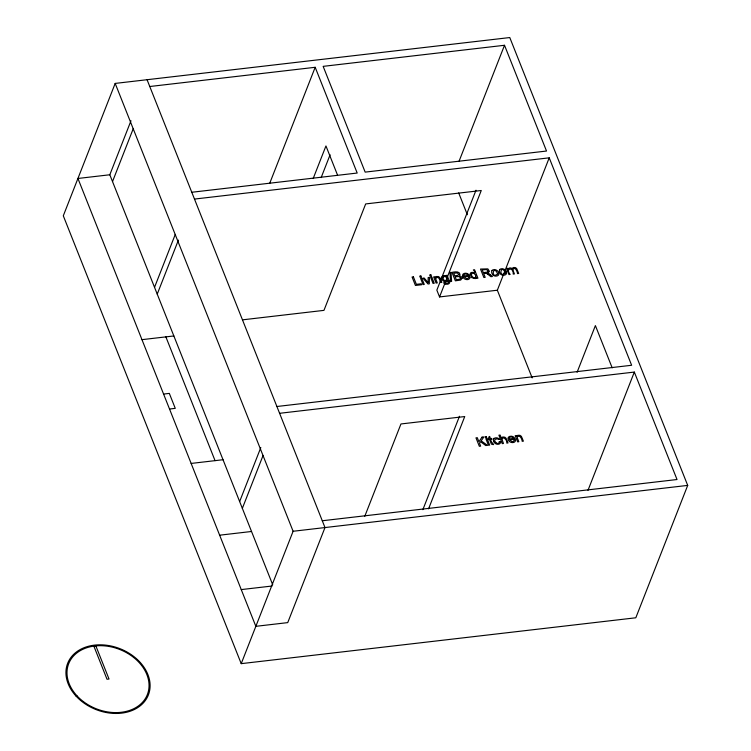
<?xml version="1.0" encoding="UTF-8"?>
<svg xmlns="http://www.w3.org/2000/svg" width="751" height="751" viewBox="0 0 751 751"><rect width="100%" height="100%" fill="white"/><g stroke="black" fill="none" stroke-linecap="round" stroke-linejoin="round"><path stroke-width="1.13" d="M115.185 83.417L63.3 215.8L241.221 663.649L635.815 617.782L687.7 485.399L509.779 37.55L115.185 83.417L293.106 531.267L241.221 663.649M272.716 584.804L109.815 174.767L130.984 120.761M112.519 181.564L133.265 128.637M154.537 287.323L175.274 234.396M157.241 294.12L178.4 240.113M269.684 183.394L315.185 67.29L149.768 86.515M313.186 178.522L325.953 145.938L337.49 174.983M321.156 177.593L330.093 154.79M239.644 501.555L260.813 447.549M242.348 508.361L263.085 455.435M459.011 161.381L504.512 45.276L323.155 66.36L365.164 172.12L546.521 151.035L504.512 45.276M476.003 190.219L436.847 290.139L439.551 296.936L497.34 290.224L549.225 157.832L194.49 199.071M439.551 296.936L481.26 190.501L365.671 203.934L323.963 310.37L242.582 319.832M364.779 516.284L400.959 423.958L464.738 416.552L428.558 508.868M422.869 509.666L459.481 416.27M577.087 372.289L595.393 325.587L612.178 367.83M587.986 490.347L634.332 372.074L279.597 413.303M443.099 277.203C444.827 275.054 448.112 278.114 447.23 280.283A2.009 1.521 21.4 0 1 444.432 280.611M512.989 268.989C515.515 266.567 517.533 272.181 517.495 273.599L518.688 273.458L516.791 268.774L515.637 267.675L513.984 267.469A2.769 2.084 21.4 0 0 512.379 268.407M499.349 439.466C496.589 438.124 492.252 439.175 496.186 442.959M109.815 174.767L77.935 178.466L255.847 626.325L287.736 622.617L324.986 527.559L147.065 79.709M191.787 192.265L357.194 173.04L315.185 67.29M141.967 339.659L173.856 335.95M163.577 394.068L169.322 393.402L175.265 408.356L169.529 409.023M276.894 406.507L631.638 365.268L549.225 157.832M191.139 463.433L223.028 459.725M513.459 438.471L509.262 438.959A2.337 1.765 21.4 0 1 510.079 437.176A2.337 1.765 21.4 0 1 512.604 437.457M322.282 520.762L677.027 479.523L634.332 372.074M219.649 535.191L251.529 531.483M293.106 531.267L687.7 485.399M241.259 589.591L272.012 586.024M500.41 441.654L499.143 441.635A2.187 1.652 21.4 0 1 498.42 443.268A2.187 1.652 21.4 0 1 496.111 443.052M469.873 277.147L468.633 277.128L468.136 278.283L466.7 278.659L464.08 276.856L469.497 276.115M515.336 440.133L514.097 440.114L513.656 441.222L512.163 441.644L509.544 439.842L514.961 439.082M487.868 274.284L490.901 276.687L492.449 276.509L489.859 274.406M493.886 441.804L494.167 442.301A3.483 2.628 21.4 0 0 498.232 444.282A3.483 2.628 21.4 0 0 500.542 441.654M462.954 277.147C460.438 272.519 468.662 271.787 469.431 275.946M514.904 438.931C514.135 434.763 505.902 435.496 508.427 440.133A3.746 2.826 21.4 0 0 512.558 442.602A3.746 2.826 21.4 0 0 515.524 440.152M507.967 269.233L507.61 268.314L506.521 268.445L508.971 274.584L510.164 274.444C504.663 268.173 513.844 266.633 513.233 274.096L514.426 273.955L513.027 270.416A2.6 1.962 21.4 0 1 512.905 268.961M458.692 192.923L467.357 214.73M497.34 290.224L532.177 377.903M516.613 436.444L516.266 435.571L515.186 435.702L517.627 441.841L518.828 441.71L517.514 438.387A6.092 4.6 21.4 0 1 517.364 437.974L517.317 436.941A1.277 0.958 21.4 0 1 517.439 436.735C520.039 434.369 522.255 439.579 522.189 441.316L523.391 441.175L521.401 436.369L519.964 435.327L517.974 435.308A2.797 2.112 21.4 0 0 516.604 436.444M449.154 280.649L447.052 275.354L445.972 275.476L446.282 276.246A2.901 2.187 21.4 0 0 444.01 275.579C440.762 275.683 441.457 280.114 443.7 281.221A3.107 2.347 21.4 0 0 446.329 281.86A2.844 2.14 21.4 0 0 448 280.874L448.131 281.221A8.73 6.59 21.4 0 1 448.413 282.085M165.877 336.88L215.058 460.654M95.846 645.879L109.017 679.026L107.017 679.251L93.856 646.113M506.258 271.599C508.296 275.899 500.748 276.518 499.8 272.829A7.191 5.426 21.4 0 1 499.49 272.05L499.321 270.961A3.211 2.422 21.4 0 1 499.819 269.731M444.996 284.122A2.309 1.737 21.4 0 1 443.71 282.658L444.939 282.676A1.314 0.995 21.4 0 0 445.606 283.334M444.517 280.536A3.671 2.769 21.4 0 1 443.203 277.241M449.136 280.649A9.35 7.059 21.4 0 1 449.661 282.348L449.642 282.536A2.187 1.652 21.4 0 1 449.614 282.789A3.586 2.713 21.4 0 1 445.127 283.878M448.478 282.188A2.197 1.652 21.4 0 1 445.662 283.221M470.051 277.175A3.746 2.826 21.4 0 1 467.094 279.625A3.746 2.826 21.4 0 1 463.01 277.147M473.008 277.307A3.736 2.816 21.4 0 1 471.647 273.946M471.487 273.88A2.028 1.53 21.4 0 1 474.36 273.58M474.266 273.674A3.736 2.816 21.4 0 1 475.655 277.035M475.805 277.1A2.046 1.549 21.4 0 1 472.933 277.391M485.944 273.383A4.271 3.229 21.4 0 0 485.334 273.43L483.7 273.617L485.184 277.354L483.869 277.504L480.509 269.055L487.878 268.877L489.445 271.393L487.437 273.073A3.633 2.741 21.4 0 1 488.469 273.458A8.993 6.787 21.4 0 1 489.849 274.406M485.981 273.261A3.802 2.873 21.4 0 1 487.831 274.312M492.13 270.623A3.211 2.422 21.4 0 0 491.642 271.853L491.802 272.942A7.191 5.426 21.4 0 0 492.112 273.721C493.05 277.419 500.635 276.781 498.58 272.491A3.839 2.901 21.4 0 0 495.66 269.844A3.839 2.901 21.4 0 0 491.943 270.482M499.622 269.59A3.839 2.901 21.4 0 1 503.339 268.952A3.839 2.901 21.4 0 1 506.287 271.599M508.174 269.29A2.563 1.934 21.4 0 1 509.798 267.957A2.563 1.934 21.4 0 1 512.304 268.736M494.214 438.462A3.426 2.582 21.4 0 1 499.556 439.382M494.055 441.748A4.393 3.314 21.4 0 1 493.923 438.284M512.633 437.439A2.582 1.953 21.4 0 1 513.421 438.481M428.108 281.822L428.126 282.705L424.174 278.011L422.897 278.161L428.023 284L429.29 283.85L429.441 277.401L428.164 277.551L428.108 281.822M462.062 278.302L460.692 280.057L455.35 280.818L451.999 272.369C454.177 271.918 459.518 270.811 460.016 274.415C458.063 276.424 462.297 275.767 462.062 278.302M501.875 439.035L503.461 443.494L502.259 443.634L498.908 435.186L500.11 435.045L501.302 438.068A3.042 2.3 21.4 0 1 503.095 436.988L504.897 437.223L506.061 438.227L508.023 442.959L506.822 443.099C507.789 440.574 503.151 435.693 501.884 438.931M458.72 274.481L457.932 275.364L454.74 275.805L453.707 273.186L457.406 272.942L458.72 274.481M460.682 278.189L459.772 279.222L456.289 279.691L455.125 276.772L459.18 276.537L460.682 278.236M488.066 271.073L487.117 272.125L483.315 272.641L482.217 269.872L486.526 269.534L488.066 271.073M470.164 274.256L471.684 277.626L475.13 278.612A2.478 1.877 21.4 0 0 476.463 277.504L476.782 278.33L477.927 278.199L474.566 269.75L473.365 269.881C477.993 275.73 470.342 269.693 470.164 274.256M497.66 273.843C490.61 280.076 493.097 263.423 497.66 273.843M505.339 272.951C498.335 279.175 500.757 262.54 505.339 272.951M435.721 278.405L435.824 279.184A6.092 4.6 21.4 0 0 435.965 279.597L437.289 282.92L436.087 283.061L433.646 276.912L434.726 276.79L435.064 277.654A2.797 2.112 21.4 0 1 436.415 276.509L438.49 276.565L439.851 277.579L441.851 282.385L440.649 282.526C439.851 280.039 438.856 275.786 435.89 277.945A1.277 0.958 21.4 0 0 435.777 278.152L435.721 278.405M482.039 437.138L478.903 441.738L477.298 437.692L475.974 437.852L479.335 446.301L480.649 446.141L479.495 443.221L480.556 441.71L485.766 445.55L487.493 445.352L481.166 440.828L483.897 436.922L482.039 437.138M489.605 436.444L488.657 437.204L489.258 438.715L488.357 438.819L488.685 439.635L489.577 439.532L490.985 443.081A7.613 5.745 21.4 0 0 491.501 444.17C496.833 445.822 490.394 442.902 490.778 439.391L491.98 439.251L491.661 438.434L490.459 438.575L489.605 436.444M451.032 272.378L449.971 272.5L450.553 281.541L451.604 281.418L451.032 272.378M413.397 276.856L412.074 277.006L415.434 285.455L421.677 284.732L421.292 283.765L416.373 284.329L413.397 276.856M420.898 275.983L419.706 276.124L420.166 277.297L421.367 277.166L420.898 275.983M430.867 274.828L429.666 274.969L430.135 276.143L431.337 276.002L430.867 274.828M421.818 278.292L420.616 278.424L423.057 284.573L424.259 284.432L421.818 278.292M431.778 277.128L430.586 277.269L433.027 283.418L434.219 283.277L431.778 277.128M467.995 275.495L463.789 275.983A2.337 1.765 21.4 0 1 464.606 274.19A2.337 1.765 21.4 0 1 467.141 274.472A2.582 1.953 21.4 0 1 467.957 275.495M486.301 436.65L485.099 436.791L485.568 437.964L486.77 437.824L486.301 436.65M487.211 438.95L486.01 439.091L488.46 445.24L489.652 445.099L487.211 438.95M77.269 696.121A42.263 31.899 21.4 0 0 146.924 695.614A42.263 31.899 21.4 0 0 99.855 645.682A42.263 31.899 21.4 0 0 77.269 696.121M76.001 696.046A43.342 32.715 21.4 0 0 147.684 696.553A43.342 32.715 21.4 0 0 100.371 644.818A43.342 32.715 21.4 0 0 76.001 696.046"/></g></svg>
